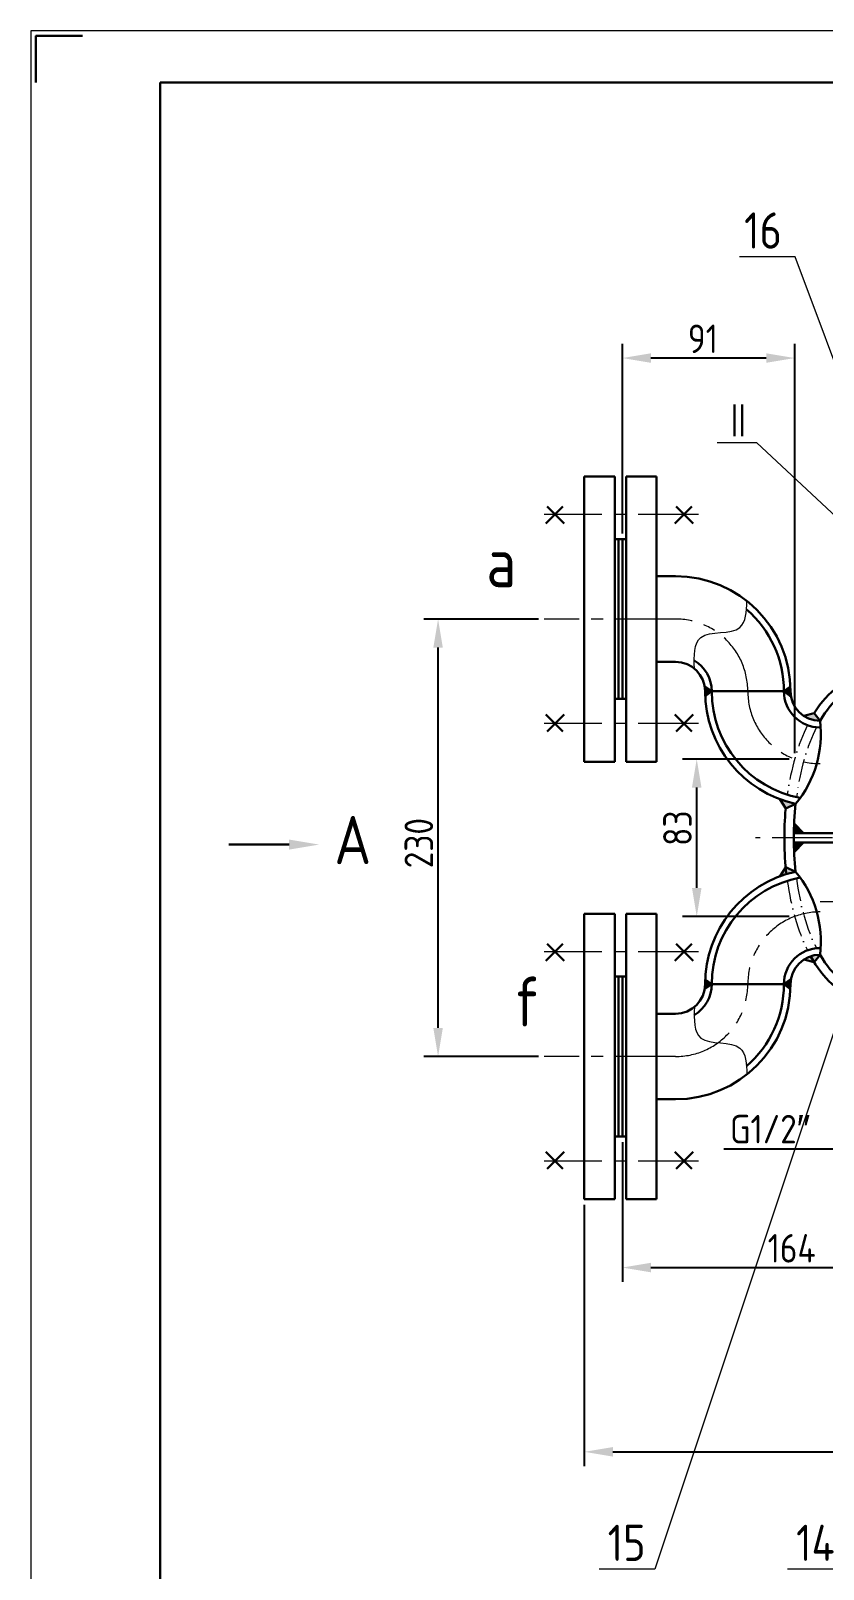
# Paper-space layout 'Gb A1 标题栏' of a CAD drawing. Extents: x 3562 to 5852, y -8842 to -7224.
# Drawn here: x 3562 to 3979, y -8033 to -7224 of the extents above; entities that cross this region are included whole.
import ezdxf

# ---------------------------------------------------------------- set-up
doc = ezdxf.new("R2010")
doc.units = 0
doc.linetypes.add('ACAD_ISO10W100', pattern=[18, 12, -3, 0, -3])
doc.linetypes.add('CENTER', pattern=[50.8, 31.75, -6.35, 6.35, -6.35])
doc.layers.get('Defpoints').update_dxf_attribs({"linetype": 'CONTINUOUS', "lineweight": 15})
for name, color, linetype, lineweight in [('一般注释', 5, 'CONTINUOUS', 15), ('中心线', 1, 'CENTER', 15), ('单点划线', 6, 'ACAD_ISO10W100', 15), ('可见轮廓线', 7, 'CONTINUOUS', 30), ('图框_内框线', 5, 'CONTINUOUS', 30), ('图框_外框线', 7, 'CONTINUOUS', 15), ('图框_角线', 5, 'CONTINUOUS', 30), ('尺寸标注', 5, 'CONTINUOUS', 15), ('细实线', 2, 'CONTINUOUS', 15)]:
    doc.layers.add(name, color=color, linetype=linetype, lineweight=lineweight)
doc.styles.add('件号及接点字头', font='gbenor.shx', dxfattribs={"height": 7, "bigfont": 'gbcbig.shx'})
doc.styles.add('工程字', font='gbenor.shx', dxfattribs={"bigfont": 'gbcbig.shx'})
doc.styles.add('管口名称', font='gbenor.shx', dxfattribs={"height": 10, "bigfont": 'gbcbig.shx'})
doc.dimstyles.new('GB-5', dxfattribs={"dimtxt": 5, "dimasz": 5, "dimexe": 2.5, "dimexo": 1, "dimgap": 0.875, "dimtad": 1, "dimdsep": 46, "dimtxsty": '工程字', "dimcen": 5, "dimadec": 0, "dimazin": 0, "dimtfac": 0.7, "dimtix": 1, "dimtmove": 0, "dimatfit": 3, "dimfxl": 0, "dimtzin": 0, "dimarcsym": 0})

# ---------------------------------------------------------------- blocks, each defined once
blk = doc.blocks.new('*D43')
at = {"layer": 'Defpoints', "color": 0}
for p in [(3775.89, -7533.44), (3831.75, -7533.44), (3831.75, -7763.44)]:
    blk.add_point(p, dxfattribs=at)
at = {"layer": '尺寸标注', "color": 0, "lineweight": -2}
for p, q in [((3828.75, -7533.44), (3768.39, -7533.44)), ((3775.89, -7748.44), (3775.89, -7548.44)), ((3828.75, -7763.44), (3768.39, -7763.44))]:
    blk.add_line(p, q, dxfattribs=at)
at = {"layer": '尺寸标注', "color": 0}
for points in [[(3773.39, -7548.44), (3778.39, -7548.44), (3775.89, -7533.44)], [(3773.39, -7748.44), (3778.39, -7748.44), (3775.89, -7763.44)]]:
    blk.add_solid(points, dxfattribs=at)
at = {"layer": '尺寸标注', "color": 0, "insert": (3765.77, -7651.26), "char_height": 15, "attachment_point": 5, "rotation": 90, "style": '工程字'}
blk.add_mtext('230', dxfattribs=at)
blk = doc.blocks.new('*D53')
at = {"layer": 'Defpoints', "color": 0}
for p in [(5111.05, -7648.44), (3852.83, -7838.44), (5111.05, -7971.32)]:
    blk.add_point(p, dxfattribs=at)
at = {"layer": '尺寸标注', "color": 0, "lineweight": -2}
for p, q in [((5111.05, -7651.44), (5111.05, -7978.82)), ((3852.83, -7841.44), (3852.83, -7978.82)), ((3867.83, -7971.32), (5096.05, -7971.32))]:
    blk.add_line(p, q, dxfattribs=at)
at = {"layer": '尺寸标注', "color": 0}
for points in [[(3867.83, -7968.82), (3867.83, -7973.82), (3852.83, -7971.32)], [(5096.05, -7968.82), (5096.05, -7973.82), (5111.05, -7971.32)]]:
    blk.add_solid(points, dxfattribs=at)
at = {"layer": '尺寸标注', "color": 0, "insert": (4536.5, -7961.19), "char_height": 15, "attachment_point": 5, "style": '工程字'}
blk.add_mtext('1258', dxfattribs=at)
blk = doc.blocks.new('*D65')
at = {"layer": 'Defpoints', "color": 0}
for p in [(4037.05, -7795.94), (3872.83, -7805.44), (4037.05, -7874.43)]:
    blk.add_point(p, dxfattribs=at)
at = {"layer": '尺寸标注', "color": 0, "lineweight": -2}
for p, q in [((4037.05, -7798.94), (4037.05, -7881.93)), ((3872.83, -7808.44), (3872.83, -7881.93)), ((3887.83, -7874.43), (4022.05, -7874.43))]:
    blk.add_line(p, q, dxfattribs=at)
at = {"layer": '尺寸标注', "color": 0}
for points in [[(3887.83, -7871.93), (3887.83, -7876.93), (3872.83, -7874.43)], [(4022.05, -7871.93), (4022.05, -7876.93), (4037.05, -7874.43)]]:
    blk.add_solid(points, dxfattribs=at)
at = {"layer": '尺寸标注', "color": 0, "insert": (3961.93, -7864.3), "char_height": 15, "attachment_point": 5, "style": '工程字'}
blk.add_mtext('164', dxfattribs=at)
blk = doc.blocks.new('*D66')
at = {"layer": 'Defpoints', "color": 0}
for p in [(3911.96, -7607.03), (3963.51, -7607.03), (3963.51, -7689.85)]:
    blk.add_point(p, dxfattribs=at)
at = {"layer": '尺寸标注', "color": 0, "lineweight": -2}
for p, q in [((3960.51, -7607.03), (3904.46, -7607.03)), ((3911.96, -7674.85), (3911.96, -7622.03)), ((3960.51, -7689.85), (3904.46, -7689.85))]:
    blk.add_line(p, q, dxfattribs=at)
at = {"layer": '尺寸标注', "color": 0}
for points in [[(3909.46, -7622.03), (3914.46, -7622.03), (3911.96, -7607.03)], [(3909.46, -7674.85), (3914.46, -7674.85), (3911.96, -7689.85)]]:
    blk.add_solid(points, dxfattribs=at)
at = {"layer": '尺寸标注', "color": 0, "insert": (3901.83, -7643.4), "char_height": 15, "attachment_point": 5, "rotation": 90, "style": '工程字'}
blk.add_mtext('83', dxfattribs=at)
blk = doc.blocks.new('*D67')
at = {"layer": 'Defpoints', "color": 0}
for p in [(3872.83, -7396.22), (3872.83, -7491.44), (3963.51, -7607.03)]:
    blk.add_point(p, dxfattribs=at)
at = {"layer": '尺寸标注', "color": 0, "lineweight": -2}
for p, q in [((3872.83, -7488.44), (3872.83, -7388.72)), ((3963.51, -7604.03), (3963.51, -7388.72)), ((3948.51, -7396.22), (3887.83, -7396.22))]:
    blk.add_line(p, q, dxfattribs=at)
at = {"layer": '尺寸标注', "color": 0}
for points in [[(3887.83, -7393.72), (3887.83, -7398.72), (3872.83, -7396.22)], [(3948.51, -7393.72), (3948.51, -7398.72), (3963.51, -7396.22)]]:
    blk.add_solid(points, dxfattribs=at)
at = {"layer": '尺寸标注', "color": 0, "insert": (3915.19, -7386.09), "char_height": 15, "attachment_point": 5, "style": '工程字'}
blk.add_mtext('91', dxfattribs=at)
blk = doc.blocks.new('*D71')
at = {"layer": 'Defpoints', "color": 0}
for p in [(4004.9, -7800.94), (4021.39, -7800.94), (4004.9, -7812.18)]:
    blk.add_point(p, dxfattribs=at)
at = {"layer": '尺寸标注', "color": 0, "lineweight": -2}
for p, q in [((4004.9, -7803.94), (4004.9, -7819.68)), ((4021.39, -7803.94), (4021.39, -7819.68)), ((3989.9, -7812.18), (3926.21, -7812.18)), ((4021.39, -7812.18), (4004.9, -7812.18)), ((4036.39, -7812.18), (4051.39, -7812.18))]:
    blk.add_line(p, q, dxfattribs=at)
at = {"layer": '尺寸标注', "color": 0}
for points in [[(3989.9, -7809.68), (3989.9, -7814.68), (4004.9, -7812.18)], [(4036.39, -7809.68), (4036.39, -7814.68), (4021.39, -7812.18)]]:
    blk.add_solid(points, dxfattribs=at)
at = {"layer": '尺寸标注', "color": 0, "insert": (3950.55, -7801.64), "char_height": 15, "attachment_point": 5, "style": '工程字'}
blk.add_mtext('G1/2″', dxfattribs=at)

psp = doc.layouts.new('Gb A1 标题栏')

# ---------------------------------------------------------------- hatches: boundary and pattern name
at = {"layer": '可见轮廓线'}
h = psp.add_hatch(color=256, dxfattribs=at)
h.paths.add_polyline_path([(3916.093, -7568.753, -0.0435849), (3916.327, -7571.44), (3919.827, -7571.44)])
h.paths.add_polyline_path([(3919.827, -7571.44), (3916.327, -7571.44, 0.0102572), (3916.378, -7573.922)])
h = psp.add_hatch(color=256, dxfattribs=at)
h.paths.add_polyline_path([(3961.271, -7568.842), (3957.827, -7571.44), (3961.327, -7571.44, 0.010739)])
h.paths.add_polyline_path([(3961.327, -7571.44), (3957.827, -7571.44), (3961.589, -7574.278, -0.0460604)])
h = psp.add_hatch(color=256, dxfattribs=at)
h.paths.add_polyline_path([(3973.756, -7582.94), (3968.275, -7584.368, 0.1471586), (3976.827, -7586.94)])
h.paths.add_polyline_path([(3955.641, -7628.109), (3958.761, -7633.059), (3964.01, -7630.567, -0.0360912)])
h = psp.add_hatch(color=256, dxfattribs=at)
edge = h.paths.add_edge_path()
edge.add_ellipse((4000.051, -7648.44), major_axis=(0, -79), ratio=0.4683544, start_angle=264.552323, end_angle=268.18654)
edge.add_line((3963.07, -7645.94), (3968.119, -7645.94))
edge.add_line((3968.119, -7645.94), (3963.218, -7640.94))
h = psp.add_hatch(color=256, dxfattribs=at)
edge = h.paths.add_edge_path()
edge.add_ellipse((4000.051, -7648.44), major_axis=(0, 79), ratio=0.4683544, start_angle=91.81346, end_angle=95.447677, ccw=False)
edge.add_line((3963.07, -7650.94), (3968.119, -7650.94))
edge.add_line((3968.119, -7650.94), (3963.218, -7655.94))
h = psp.add_hatch(color=256, dxfattribs=at)
h.paths.add_polyline_path([(3968.275, -7712.513), (3973.756, -7713.941), (3976.827, -7709.94, 0.1471586)])
h.paths.add_polyline_path([(3964.01, -7666.314), (3958.761, -7663.822), (3955.641, -7668.771, -0.0360912)])
h = psp.add_hatch(color=256, dxfattribs=at)
h.paths.add_polyline_path([(3916.327, -7725.44, -0.0435849), (3916.093, -7728.127), (3919.827, -7725.44)])
h.paths.add_polyline_path([(3916.378, -7722.959, 0.0102572), (3916.327, -7725.44), (3919.827, -7725.44)])
h = psp.add_hatch(color=256, dxfattribs=at)
h.paths.add_polyline_path([(3957.827, -7725.44), (3961.271, -7728.038, 0.010739), (3961.327, -7725.44)])
h.paths.add_polyline_path([(3957.827, -7725.44), (3961.327, -7725.44, -0.0460604), (3961.589, -7722.603)])

# ---------------------------------------------------------------- linework, layer by layer
at = {"layer": '一般注释'}
for p, q in [((3963.769, -7342.975), (3934.405, -7342.975)), ((4041.339, -7550.599), (3963.769, -7342.975)), ((3922.654, -7440.534), (3943.442, -7440.534)), ((3999.282, -7492.873), (3943.442, -7440.534)), ((3976.881, -7682.01), (3997.669, -7682.01)), ((3999.042, -7705.614), (3889.946, -8032.984)), ((3889.946, -8032.984), (3860.582, -8032.984)), ((3989.065, -8032.984), (3959.7, -8032.984))]:
    psp.add_line(p, q, dxfattribs=at)
at = {"layer": '中心线'}
for p, q in [((3912.916, -7478.44), (3831.746, -7478.44)), ((3900.827, -7533.44), (3831.746, -7533.44)), ((3912.916, -7588.44), (3831.746, -7588.44)), ((5151.869, -7648.44), (3942.889, -7648.44)), ((3912.916, -7708.44), (3831.746, -7708.44)), ((3900.827, -7763.44), (3831.746, -7763.44)), ((3912.916, -7818.44), (3831.746, -7818.44))]:
    psp.add_line(p, q, dxfattribs=at)
for centre, start, end in [((3900.827, -7571.44), 0, 90), ((3976.827, -7571.44), 180, 270), ((3976.827, -7725.44), 90, 180), ((3900.827, -7725.44), 270, 0)]:
    psp.add_arc(centre, 38, start, end, dxfattribs=at)
at = {"layer": '单点划线'}
for major_axis, ratio, start_param, end_param in [((0, -84), 0.5, 3.9306822, 4.4392065), ((0, -79), 0.4683544, 3.8862469, 4.4385414), ((0, -84), 0.5, 4.9855714, 5.4940957), ((0, -79), 0.4683544, 4.9862366, 5.5385311)]:
    psp.add_ellipse((4000.051, -7648.44), major_axis=major_axis, ratio=ratio, start_param=start_param, end_param=end_param, dxfattribs=at)
at = {"layer": '可见轮廓线'}
for p, q in [((3852.827, -7608.44), (3852.827, -7458.44)), ((3852.827, -7458.44), (3868.827, -7458.44)), ((3868.827, -7608.44), (3868.827, -7458.44)), ((3874.827, -7608.44), (3874.827, -7458.44)), ((3890.827, -7458.44), (3874.827, -7458.44)), ((3890.827, -7608.44), (3890.827, -7458.44)), ((3832.634, -7483.24), (3841.581, -7474.293)), ((3842.234, -7483.24), (3833.286, -7474.293)), ((3900.479, -7483.24), (3909.426, -7474.293)), ((3910.079, -7483.24), (3901.131, -7474.293)), ((3868.827, -7491.44), (3870.827, -7491.44)), ((3870.827, -7575.44), (3870.827, -7491.44)), ((3872.827, -7491.44), (3870.827, -7491.44)), ((3870.827, -7575.44), (3870.827, -7491.44)), ((3874.827, -7491.44), (3872.827, -7491.44)), ((3872.827, -7575.44), (3872.827, -7491.44)), ((3900.827, -7510.94), (3890.827, -7510.94)), ((3900.827, -7555.94), (3890.827, -7555.94)), ((3919.827, -7571.44), (3916.093, -7568.753)), ((3961.327, -7571.44), (3916.327, -7571.44)), ((3919.827, -7571.44), (3916.378, -7573.922)), ((3957.827, -7571.44), (3961.271, -7568.842)), ((3957.827, -7571.44), (3961.589, -7574.278)), ((3868.827, -7575.44), (3870.827, -7575.44)), ((3872.827, -7575.44), (3870.827, -7575.44)), ((3874.827, -7575.44), (3872.827, -7575.44)), ((3832.634, -7583.64), (3841.581, -7592.588)), ((3842.234, -7583.64), (3833.286, -7592.588)), ((3900.479, -7583.64), (3909.426, -7592.588)), ((3910.079, -7583.64), (3901.131, -7592.588)), ((3973.756, -7582.94), (3968.275, -7584.368)), ((3976.827, -7586.94), (3973.756, -7582.94)), ((3852.827, -7608.44), (3868.827, -7608.44)), ((3890.827, -7608.44), (3874.827, -7608.44)), ((3958.761, -7633.059), (3955.641, -7628.109)), ((3964.01, -7630.567), (3958.761, -7633.059)), ((3963.218, -7640.94), (3968.119, -7645.94)), ((3665.782, -7652.035), (3697.524, -7652.035)), ((4042.051, -7645.94), (3963.07, -7645.94)), ((4042.051, -7650.94), (3963.07, -7650.94)), ((3963.218, -7655.94), (3968.119, -7650.94)), ((3958.761, -7663.822), (3955.641, -7668.771)), ((3964.01, -7666.314), (3958.761, -7663.822)), ((3852.827, -7688.44), (3868.827, -7688.44)), ((3852.827, -7688.44), (3852.827, -7838.44)), ((3868.827, -7688.44), (3868.827, -7838.44)), ((3890.827, -7688.44), (3874.827, -7688.44)), ((3874.827, -7688.44), (3874.827, -7838.44)), ((3890.827, -7688.44), (3890.827, -7838.44)), ((3832.634, -7713.24), (3841.581, -7704.293)), ((3842.234, -7713.24), (3833.286, -7704.293)), ((3900.479, -7713.24), (3909.426, -7704.293)), ((3910.079, -7713.24), (3901.131, -7704.293)), ((3973.756, -7713.941), (3968.275, -7712.513)), ((3976.827, -7709.94), (3973.756, -7713.941)), ((3868.827, -7721.44), (3870.827, -7721.44)), ((3870.827, -7721.44), (3870.827, -7805.44)), ((3872.827, -7721.44), (3870.827, -7721.44)), ((3870.827, -7721.44), (3870.827, -7805.44)), ((3872.827, -7721.44), (3872.827, -7805.44)), ((3874.827, -7721.44), (3872.827, -7721.44)), ((3919.827, -7725.44), (3916.378, -7722.959)), ((3957.827, -7725.44), (3961.589, -7722.603)), ((3919.827, -7725.44), (3916.093, -7728.127)), ((3961.327, -7725.44), (3916.327, -7725.44)), ((3957.827, -7725.44), (3961.271, -7728.038)), ((3900.827, -7740.94), (3890.827, -7740.94)), ((3900.827, -7785.94), (3890.827, -7785.94)), ((3868.827, -7805.44), (3870.827, -7805.44)), ((3872.827, -7805.44), (3870.827, -7805.44)), ((3874.827, -7805.44), (3872.827, -7805.44)), ((3832.634, -7813.64), (3841.581, -7822.588)), ((3842.234, -7813.64), (3833.286, -7822.588)), ((3900.479, -7813.64), (3909.426, -7822.588)), ((3910.079, -7813.64), (3901.131, -7822.588)), ((3852.827, -7838.44), (3868.827, -7838.44)), ((3890.827, -7838.44), (3874.827, -7838.44))]:
    psp.add_line(p, q, dxfattribs=at)
for centre, radius, start, end in [((3900.827, -7571.44), 60.5, 0, 90), ((3900.827, -7571.44), 57, 0, 49.118697), ((3900.827, -7571.44), 19, 0, 58.85465), ((3900.827, -7571.44), 15.5, 0, 90), ((3976.827, -7571.44), 60.5, 180, 257.769235), ((3976.827, -7571.44), 57, 180, 259.46574), ((3976.827, -7571.44), 19, 180, 270), ((3976.827, -7571.44), 15.5, 180, 270), ((3920.002, -7593.942), 57.255, 320.231799, 7.024198), ((3976.827, -7725.44), 60.5, 102.230765, 180), ((3920.002, -7702.939), 57.255, 352.975802, 39.768201), ((3976.827, -7725.44), 57, 100.53426, 180), ((3976.827, -7725.44), 19, 90, 180), ((3976.827, -7725.44), 15.5, 90, 180), ((3900.827, -7725.44), 15.5, 270, 0), ((3900.827, -7725.44), 60.5, 270, 0), ((3900.827, -7725.44), 19, 301.14535, 0), ((3900.827, -7725.44), 57, 310.881303, 0)]:
    psp.add_arc(centre, radius, start, end, dxfattribs=at)
for major_axis, ratio, start_param, end_param in [((0, -84), 0.5, 3.1415927, 3.8180913), ((0, -79), 0.4683544, 3.1415927, 3.8201469), ((0, -84), 0.5, 4.5282351, 4.9422459), ((0, -79), 0.4683544, 4.4841699, 4.9406081), ((0, -84), 0.5, 5.5481078, 6.1815531), ((0, -79), 0.4683544, 5.6046311, 6.2831853)]:
    psp.add_ellipse((4000.051, -7648.44), major_axis=major_axis, ratio=ratio, start_param=start_param, end_param=end_param, dxfattribs=at)
psp.add_solid([(3697.524, -7649.395), (3697.524, -7654.675), (3713.364, -7652.035)], dxfattribs=at)
at = {"layer": '图框_内框线'}
for p, q in [((3629.698, -7251.364), (3629.698, -8814.865)), ((5825.135, -7251.364), (3629.698, -7251.364))]:
    psp.add_line(p, q, dxfattribs=at)
at = {"layer": '图框_外框线'}
psp.add_lwpolyline([(3561.601, -8842.103), (5852.374, -8842.103), (5852.374, -7224.126), (3561.601, -7224.126)], close=True, dxfattribs=at)
at = {"layer": '图框_角线', "flags": 128}
psp.add_lwpolyline([(3564.325, -7251.364), (3564.325, -7226.85), (3588.84, -7226.85)], dxfattribs=at)
at = {"layer": '细实线'}
for points in [[(3910.729, -7559.516), (3914.126, -7543.141), (3934.718, -7537.811), (3938.39, -7524.014)], [(3910.729, -7737.365), (3914.126, -7753.739), (3934.718, -7759.07), (3938.39, -7772.867)]]:
    psp.add_spline(points, degree=3, dxfattribs=at)

# ---------------------------------------------------------------- texts
at = {"layer": '一般注释'}
for s, height, style, p in [('16', 19.0671, '件号及接点字头', (3936.859, -7338.697)), ('Ⅱ', 19.067, '件号及接点字头', (3926.983, -7439.183)), ('A', 25.344, '管口名称', (3721.296, -7662.295)), ('15', 19.0671, '件号及接点字头', (3865.114, -8028.706)), ('14', 19.0671, '件号及接点字头', (3964.232, -8028.706))]:
    psp.add_text(s, height=height, dxfattribs=dict(at, style=style)).set_placement(p)
at = {"layer": '尺寸标注', "style": '管口名称'}
for s, p in [('a', (3801.282, -7516.681)), ('f', (3815.553, -7747.669))]:
    psp.add_text(s, height=26.149, dxfattribs=at).set_placement(p)

# ---------------------------------------------------------------- dimensions: what is measured, and where the dimension line sits
at = {"layer": '尺寸标注'}
for base, p1, p2, text, picture, middle in [((3872.827, -7396.22), (3963.509, -7607.03), (3872.827, -7491.44), '91', '*D67', (3915.194, -7396.22)), ((5111.051, -7971.319), (3852.827, -7838.44), (5111.051, -7648.44), '1258', '*D53', (4536.502, -7971.319)), ((4037.051, -7874.427), (3872.827, -7805.44), (4037.051, -7795.94), '164', '*D65', (3961.929, -7874.427)), ((4004.899, -7812.181), (4021.39, -7800.94), (4004.899, -7800.94), 'G1/2″', '*D71', (3950.553, -7812.181))]:
    dim = psp.add_linear_dim(base=base, p1=p1, p2=p2, text=text, dimstyle='GB-5', override={"dimtxt": 15, "dimasz": 15, "dimexe": 7.5, "dimexo": 3, "dimgap": 2.625}, dxfattribs=at)
    dim.commit()
    dim.dimension.update_dxf_attribs({"geometry": picture, "text_midpoint": middle, "dimtype": 160})
for base, p1, p2, text, picture, middle in [((3775.891, -7533.44), (3831.746, -7763.44), (3831.746, -7533.44), '230', '*D43', (3775.891, -7651.257)), ((3911.956, -7607.03), (3963.509, -7689.851), (3963.509, -7607.03), '83', '*D66', (3911.956, -7643.405))]:
    dim = psp.add_linear_dim(base=base, p1=p1, p2=p2, angle=90, text=text, dimstyle='GB-5', override={"dimtxt": 15, "dimasz": 15, "dimexe": 7.5, "dimexo": 3, "dimgap": 2.625}, dxfattribs=at)
    dim.commit()
    dim.dimension.update_dxf_attribs({"geometry": picture, "text_midpoint": middle, "dimtype": 160})

doc.saveas('drawing.dxf')
